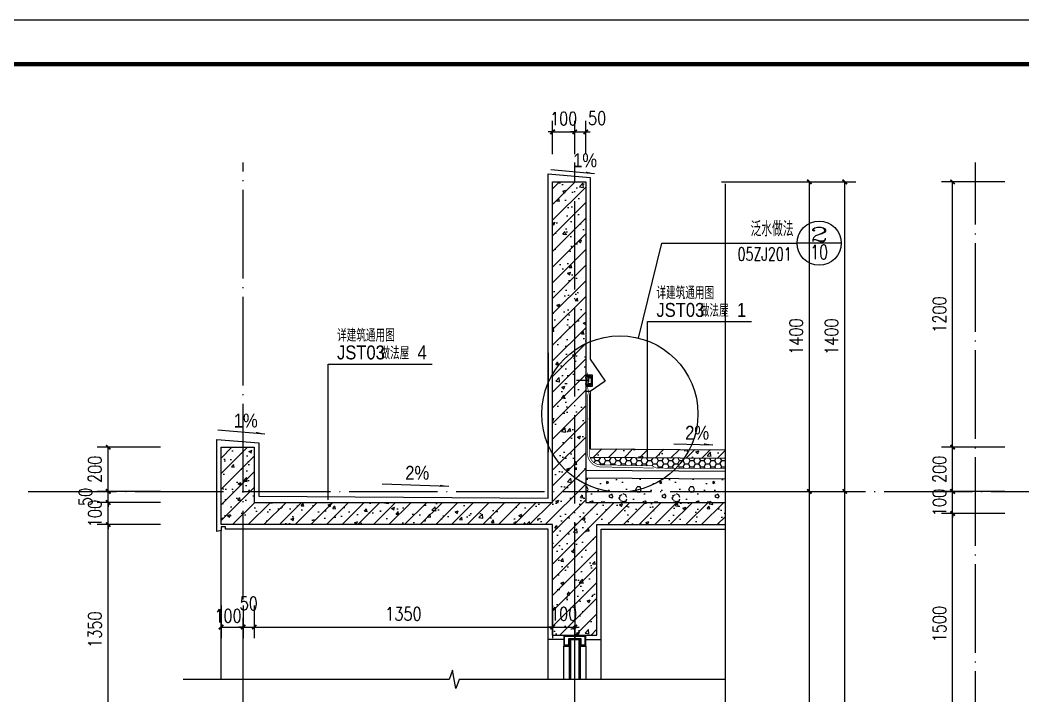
# Model space of a CAD drawing. Extents: x 718358 to 1668613, y -348838 to -159582.
# Drawn here: x 860143 to 864680, y -340015 to -336958 of the extents above; entities that cross this region are included whole.
import ezdxf
from ezdxf.enums import TextEntityAlignment as Align

# ---------------------------------------------------------------- set-up
doc = ezdxf.new("R2010")
doc.units = 0
doc.header["$LTSCALE"] = 1000
doc.linetypes.add('DASH', pattern=[0.35, 0.25, -0.1])
doc.linetypes.add('DOTE', pattern=[2.42, 2, -0.2, 0.02, -0.2])
for name, color, linetype in [('建-可见线', 7, 'Continuous'), ('建-图例填充', 251, 'Continuous'), ('建-图框', 4, 'Continuous'), ('建-墙体', 2, 'Continuous'), ('建-尺寸', 73, 'Continuous'), ('建-引出', 3, 'Continuous'), ('建-符号', 3, 'Continuous'), ('建-索引', 3, 'Continuous'), ('建-轮廓线', 7, 'Continuous'), ('建-轴网', 14, 'DOTE'), ('建-门窗剖', 4, 'Continuous'), ('建-阳台', 5, 'Continuous')]:
    doc.layers.add(name, color=color, linetype=linetype)
doc.styles.add('_TCH_DIM', font='gt单线西文.shx', dxfattribs={"width": 0.8, "bigfont": 'gt单线中文.shx'})
doc.styles.add('_TCH_LABEL', font='COMPLEX', dxfattribs={"bigfont": 'GBCBIG'})
doc.styles.add('DIM_FONT', font='SIMPLEX.shx', dxfattribs={"width": 0.8, "bigfont": 'GBCBIG.shx'})
doc.dimstyles.new('DIMN20', dxfattribs={"dimscale": 0.2, "dimtxt": 300, "dimasz": 100, "dimexe": 250, "dimexo": 300, "dimgap": 150, "dimtad": 1, "dimdec": 0, "dimzin": 0, "dimdsep": 46, "dimtxsty": 'DIM_FONT', "dimblk": 'ARCHTICK', "dimcen": 0.09, "dimdle": 1, "dimclrt": 7, "dimazin": 2, "dimtfac": 1, "dimtdec": 0, "dimtix": 1, "dimtmove": 2, "dimatfit": 3, "dimldrblk": 'ARCHTICK', "dimfxl": 1, "dimtolj": 1, "dimtzin": 0, "dimarcsym": 0})

# ---------------------------------------------------------------- blocks, each defined once
blk = doc.blocks.new('d')
at = {"layer": '建-可见线', "color": 1, "ltscale": 0.0001}
for p in [(463200.5, 75059.6), (463200.5, 75056)]:
    blk.add_line(p, (463148.4, 75057.8), dxfattribs=at)
at = {"layer": '建-可见线', "color": 1}
for points in [[(463190.1, 75036.7), (463190.1, 75031.7), (463220, 75031.7), (463220, 75081.7), (463190.1, 75081.7), (463190.1, 75076.7), (463215, 75076.7), (463215, 75036.7)], [(463200.5, 75063.8), (463202.3, 75063.8), (463202.3, 75051.7), (463200.5, 75051.7)]]:
    blk.add_lwpolyline(points, close=True, dxfattribs=at)
blk.add_lwpolyline([(463198.7, 75049.7, 0.414214), (463203.7, 75044.7), (463212.2, 75044.7), (463212.2, 75039.7), (463190.5, 75039.7), (463190.5, 75044.7), (463190.7, 75044.7, 0.414214), (463193.7, 75047.7), (463193.7, 75065.4, 0.414214), (463190.7, 75068.4), (463190.5, 75068.4), (463190.5, 75073.4), (463212.2, 75073.4), (463212.2, 75068.4), (463203.7, 75068.4, 0.414214), (463198.7, 75063.4)], format="xyb", close=True, dxfattribs=at)
blk = doc.blocks.new('_ArchTick')
at = {"color": 0, "linetype": 'ByBlock', "const_width": 0.4}
blk.add_lwpolyline([(-0.5, -0.5), (0.5, 0.5)], dxfattribs=at)
blk = doc.blocks.new('*D1853')
at = {"layer": 'Defpoints', "color": 0, "transparency": 16777216}
for p in [(863257.1, -339089.6), (863713.8, -339089.6), (863257.1, -341389.6)]:
    blk.add_point(p, dxfattribs=at)
at = {"layer": '建-尺寸', "color": 0, "lineweight": -2, "transparency": 16777216}
for p, q in [((863317.1, -339089.6), (863763.8, -339089.6)), ((863713.8, -341389.8), (863713.8, -339089.4)), ((863317.1, -341389.6), (863763.8, -341389.6))]:
    blk.add_line(p, q, dxfattribs=at)
at = {"layer": '建-尺寸', "color": 0, "lineweight": -2, "transparency": 16777216, "xscale": 20, "yscale": 20, "zscale": 20}
for p, rotation in [((863713.8, -339089.6), 90), ((863713.8, -341389.6), 270)]:
    blk.add_blockref('_ArchTick', p, dxfattribs=dict(at, rotation=rotation))
at = {"layer": '建-尺寸', "color": 7, "transparency": 16777216, "insert": (863653.8, -340239.6), "char_height": 60, "attachment_point": 5, "rotation": 90, "style": 'DIM_FONT'}
blk.add_mtext('\\A1;2800', dxfattribs=at)
blk = doc.blocks.new('*D1854')
at = {"layer": 'Defpoints', "color": 0, "transparency": 16777216}
for p in [(863257.1, -337689.6), (863713.8, -337689.6), (863257.1, -339089.6)]:
    blk.add_point(p, dxfattribs=at)
at = {"layer": '建-尺寸', "color": 0, "lineweight": -2, "transparency": 16777216}
for p, q in [((863317.1, -337689.6), (863763.8, -337689.6)), ((863713.8, -339089.8), (863713.8, -337689.4)), ((863317.1, -339089.6), (863763.8, -339089.6))]:
    blk.add_line(p, q, dxfattribs=at)
at = {"layer": '建-尺寸', "color": 0, "lineweight": -2, "transparency": 16777216, "xscale": 20, "yscale": 20, "zscale": 20}
for p, rotation in [((863713.8, -337689.6), 90), ((863713.8, -339089.6), 270)]:
    blk.add_blockref('_ArchTick', p, dxfattribs=dict(at, rotation=rotation))
at = {"layer": '建-尺寸', "color": 7, "transparency": 16777216, "insert": (863653.8, -338389.6), "char_height": 60, "attachment_point": 5, "rotation": 90, "style": 'DIM_FONT'}
blk.add_mtext('\\A1;1400', dxfattribs=at)
blk = doc.blocks.new('*D1855')
at = {"layer": 'Defpoints', "color": 0, "transparency": 16777216}
for p in [(863257.1, -339089.6), (863873.8, -339089.6), (863257.1, -346189.6)]:
    blk.add_point(p, dxfattribs=at)
at = {"layer": '建-尺寸', "color": 0, "lineweight": -2, "transparency": 16777216}
for p, q in [((863317.1, -339089.6), (863923.8, -339089.6)), ((863873.8, -346189.8), (863873.8, -339089.4)), ((863317.1, -346189.6), (863923.8, -346189.6))]:
    blk.add_line(p, q, dxfattribs=at)
at = {"layer": '建-尺寸', "color": 0, "lineweight": -2, "transparency": 16777216, "xscale": 20, "yscale": 20, "zscale": 20}
for p, rotation in [((863873.8, -339089.6), 90), ((863873.8, -346189.6), 270)]:
    blk.add_blockref('_ArchTick', p, dxfattribs=dict(at, rotation=rotation))
at = {"layer": '建-尺寸', "color": 7, "transparency": 16777216, "insert": (863811.8, -342639.6), "char_height": 60, "attachment_point": 5, "rotation": 90, "style": 'DIM_FONT'}
blk.add_mtext('\\A1;祥各栋立面图', dxfattribs=at)
blk = doc.blocks.new('*D1856')
at = {"layer": 'Defpoints', "color": 0, "transparency": 16777216}
for p in [(863257.1, -337689.6), (863873.8, -337689.6), (863257.1, -339089.6)]:
    blk.add_point(p, dxfattribs=at)
at = {"layer": '建-尺寸', "color": 0, "lineweight": -2, "transparency": 16777216}
for p, q in [((863317.1, -337689.6), (863923.8, -337689.6)), ((863873.8, -339089.8), (863873.8, -337689.4)), ((863317.1, -339089.6), (863923.8, -339089.6))]:
    blk.add_line(p, q, dxfattribs=at)
at = {"layer": '建-尺寸', "color": 0, "lineweight": -2, "transparency": 16777216, "xscale": 20, "yscale": 20, "zscale": 20}
for p, rotation in [((863873.8, -337689.6), 90), ((863873.8, -339089.6), 270)]:
    blk.add_blockref('_ArchTick', p, dxfattribs=dict(at, rotation=rotation))
at = {"layer": '建-尺寸', "color": 7, "transparency": 16777216, "insert": (863813.8, -338389.6), "char_height": 60, "attachment_point": 5, "rotation": 90, "style": 'DIM_FONT'}
blk.add_mtext('\\A1;1400', dxfattribs=at)
blk = doc.blocks.new('*D1876')
at = {"layer": 'Defpoints', "color": 0, "transparency": 16777216}
for p in [(860542, -339239.6), (860838.6, -339239.6), (860838.6, -340189.6)]:
    blk.add_point(p, dxfattribs=at)
at = {"layer": '建-尺寸', "color": 0, "lineweight": -2, "transparency": 16777216}
for p, q in [((860778.6, -339239.6), (860492, -339239.6)), ((860542, -340189.8), (860542, -339239.4)), ((860778.6, -340189.6), (860492, -340189.6))]:
    blk.add_line(p, q, dxfattribs=at)
at = {"layer": '建-尺寸', "color": 0, "lineweight": -2, "transparency": 16777216, "xscale": 20, "yscale": 20, "zscale": 20}
for p, rotation in [((860542, -339239.6), 90), ((860542, -340189.6), 270)]:
    blk.add_blockref('_ArchTick', p, dxfattribs=dict(at, rotation=rotation))
at = {"layer": '建-尺寸', "color": 7, "transparency": 16777216, "insert": (860482, -339714.6), "char_height": 60, "attachment_point": 5, "rotation": 90, "style": 'DIM_FONT'}
blk.add_mtext('\\A1;1350', dxfattribs=at)
blk = doc.blocks.new('*D1877')
at = {"layer": 'Defpoints', "color": 0, "transparency": 16777216}
for p in [(860542, -339139.6), (860838.6, -339139.6), (860838.6, -339239.6)]:
    blk.add_point(p, dxfattribs=at)
at = {"layer": '建-尺寸', "color": 0, "lineweight": -2, "transparency": 16777216}
for p, q in [((860778.6, -339139.6), (860492, -339139.6)), ((860542, -339139.6), (860542, -339119.6)), ((860542, -339239.6), (860542, -339139.6)), ((860778.6, -339239.6), (860492, -339239.6)), ((860542, -339239.6), (860542, -339259.6))]:
    blk.add_line(p, q, dxfattribs=at)
at = {"layer": '建-尺寸', "color": 0, "lineweight": -2, "transparency": 16777216, "xscale": 20, "yscale": 20, "zscale": 20}
for p, rotation in [((860542, -339139.6), 270), ((860542, -339239.6), 90)]:
    blk.add_blockref('_ArchTick', p, dxfattribs=dict(at, rotation=rotation))
at = {"layer": '建-尺寸', "color": 7, "transparency": 16777216, "insert": (860482, -339189.6), "char_height": 60, "attachment_point": 5, "rotation": 90, "style": 'DIM_FONT'}
blk.add_mtext('\\A1;100', dxfattribs=at)
blk = doc.blocks.new('*D1878')
at = {"layer": 'Defpoints', "color": 0, "transparency": 16777216}
for p in [(860542, -339089.6), (860838.6, -339089.6), (860838.6, -339139.6)]:
    blk.add_point(p, dxfattribs=at)
at = {"layer": '建-尺寸', "color": 0, "lineweight": -2, "transparency": 16777216}
for p, q in [((860778.6, -339089.6), (860492, -339089.6)), ((860542, -339089.6), (860542, -339069.6)), ((860542, -339139.6), (860542, -339089.6)), ((860778.6, -339139.6), (860492, -339139.6)), ((860542, -339139.6), (860542, -339159.6))]:
    blk.add_line(p, q, dxfattribs=at)
at = {"layer": '建-尺寸', "color": 0, "lineweight": -2, "transparency": 16777216, "xscale": 20, "yscale": 20, "zscale": 20}
for p, rotation in [((860542, -339089.6), 270), ((860542, -339139.6), 90)]:
    blk.add_blockref('_ArchTick', p, dxfattribs=dict(at, rotation=rotation))
at = {"layer": '建-尺寸', "color": 7, "transparency": 16777216, "insert": (860439, -339114.6), "char_height": 60, "attachment_point": 5, "rotation": 90, "style": 'DIM_FONT'}
blk.add_mtext('\\A1;50', dxfattribs=at)
blk = doc.blocks.new('*D1879')
at = {"layer": 'Defpoints', "color": 0, "transparency": 16777216}
for p in [(860542, -338889.6), (860838.6, -338889.6), (860838.6, -339089.6)]:
    blk.add_point(p, dxfattribs=at)
at = {"layer": '建-尺寸', "color": 0, "lineweight": -2, "transparency": 16777216}
for p, q in [((860778.6, -338889.6), (860492, -338889.6)), ((860542, -339089.8), (860542, -338889.4)), ((860778.6, -339089.6), (860492, -339089.6))]:
    blk.add_line(p, q, dxfattribs=at)
at = {"layer": '建-尺寸', "color": 0, "lineweight": -2, "transparency": 16777216, "xscale": 20, "yscale": 20, "zscale": 20}
for p, rotation in [((860542, -338889.6), 90), ((860542, -339089.6), 270)]:
    blk.add_blockref('_ArchTick', p, dxfattribs=dict(at, rotation=rotation))
at = {"layer": '建-尺寸', "color": 7, "transparency": 16777216, "insert": (860482, -338989.6), "char_height": 60, "attachment_point": 5, "rotation": 90, "style": 'DIM_FONT'}
blk.add_mtext('\\A1;200', dxfattribs=at)
blk = doc.blocks.new('*D1921')
at = {"layer": 'Defpoints', "color": 0, "transparency": 16777216}
for p in [(864362.1, -339189.6), (864658.7, -339189.6), (864658.7, -340189.6)]:
    blk.add_point(p, dxfattribs=at)
at = {"layer": '建-尺寸', "color": 0, "lineweight": -2, "transparency": 16777216}
for p, q in [((864598.7, -339189.6), (864312.1, -339189.6)), ((864362.1, -340189.8), (864362.1, -339189.4)), ((864598.7, -340189.6), (864312.1, -340189.6))]:
    blk.add_line(p, q, dxfattribs=at)
at = {"layer": '建-尺寸', "color": 0, "lineweight": -2, "transparency": 16777216, "xscale": 20, "yscale": 20, "zscale": 20}
for p, rotation in [((864362.1, -339189.6), 90), ((864362.1, -340189.6), 270)]:
    blk.add_blockref('_ArchTick', p, dxfattribs=dict(at, rotation=rotation))
at = {"layer": '建-尺寸', "color": 7, "transparency": 16777216, "insert": (864302.1, -339689.6), "char_height": 60, "attachment_point": 5, "rotation": 90, "style": 'DIM_FONT'}
blk.add_mtext('\\A1;1500', dxfattribs=at)
blk = doc.blocks.new('*D1922')
at = {"layer": 'Defpoints', "color": 0, "transparency": 16777216}
for p in [(864362.1, -339089.6), (864658.7, -339089.6), (864658.7, -339189.6)]:
    blk.add_point(p, dxfattribs=at)
at = {"layer": '建-尺寸', "color": 0, "lineweight": -2, "transparency": 16777216}
for p, q in [((864598.7, -339089.6), (864312.1, -339089.6)), ((864362.1, -339089.6), (864362.1, -339069.6)), ((864362.1, -339189.6), (864362.1, -339089.6)), ((864598.7, -339189.6), (864312.1, -339189.6)), ((864362.1, -339189.6), (864362.1, -339209.6))]:
    blk.add_line(p, q, dxfattribs=at)
at = {"layer": '建-尺寸', "color": 0, "lineweight": -2, "transparency": 16777216, "xscale": 20, "yscale": 20, "zscale": 20}
for p, rotation in [((864362.1, -339089.6), 270), ((864362.1, -339189.6), 90)]:
    blk.add_blockref('_ArchTick', p, dxfattribs=dict(at, rotation=rotation))
at = {"layer": '建-尺寸', "color": 7, "transparency": 16777216, "insert": (864302.1, -339139.6), "char_height": 60, "attachment_point": 5, "rotation": 90, "style": 'DIM_FONT'}
blk.add_mtext('\\A1;100', dxfattribs=at)
blk = doc.blocks.new('*D1923')
at = {"layer": 'Defpoints', "color": 0, "transparency": 16777216}
for p in [(864362.1, -338889.6), (864658.7, -338889.6), (864658.7, -339089.6)]:
    blk.add_point(p, dxfattribs=at)
at = {"layer": '建-尺寸', "color": 0, "lineweight": -2, "transparency": 16777216}
for p, q in [((864598.7, -338889.6), (864312.1, -338889.6)), ((864362.1, -339089.8), (864362.1, -338889.4)), ((864598.7, -339089.6), (864312.1, -339089.6))]:
    blk.add_line(p, q, dxfattribs=at)
at = {"layer": '建-尺寸', "color": 0, "lineweight": -2, "transparency": 16777216, "xscale": 20, "yscale": 20, "zscale": 20}
for p, rotation in [((864362.1, -338889.6), 90), ((864362.1, -339089.6), 270)]:
    blk.add_blockref('_ArchTick', p, dxfattribs=dict(at, rotation=rotation))
at = {"layer": '建-尺寸', "color": 7, "transparency": 16777216, "insert": (864302.1, -338989.6), "char_height": 60, "attachment_point": 5, "rotation": 90, "style": 'DIM_FONT'}
blk.add_mtext('\\A1;200', dxfattribs=at)
blk = doc.blocks.new('*D1924')
at = {"layer": 'Defpoints', "color": 0, "transparency": 16777216}
for p in [(864362.1, -337689.6), (864658.7, -337689.6), (864658.7, -338889.6)]:
    blk.add_point(p, dxfattribs=at)
at = {"layer": '建-尺寸', "color": 0, "lineweight": -2, "transparency": 16777216}
for p, q in [((864598.7, -337689.6), (864312.1, -337689.6)), ((864362.1, -338889.8), (864362.1, -337689.4)), ((864598.7, -338889.6), (864312.1, -338889.6))]:
    blk.add_line(p, q, dxfattribs=at)
at = {"layer": '建-尺寸', "color": 0, "lineweight": -2, "transparency": 16777216, "xscale": 20, "yscale": 20, "zscale": 20}
for p, rotation in [((864362.1, -337689.6), 90), ((864362.1, -338889.6), 270)]:
    blk.add_blockref('_ArchTick', p, dxfattribs=dict(at, rotation=rotation))
at = {"layer": '建-尺寸', "color": 7, "transparency": 16777216, "insert": (864302.1, -338289.6), "char_height": 60, "attachment_point": 5, "rotation": 90, "style": 'DIM_FONT'}
blk.add_mtext('\\A1;1200', dxfattribs=at)
blk = doc.blocks.new('*D1939')
at = {"layer": 'Defpoints', "color": 0, "transparency": 16777216}
for p in [(861052.6, -339545.7), (861152.6, -339545.7), (861152.6, -339702.8)]:
    blk.add_point(p, dxfattribs=at)
at = {"layer": '建-尺寸', "color": 0, "lineweight": -2, "transparency": 16777216}
for p, q in [((861052.6, -339605.7), (861052.6, -339752.8)), ((861152.6, -339605.7), (861152.6, -339752.8)), ((861052.4, -339702.8), (861152.8, -339702.8))]:
    blk.add_line(p, q, dxfattribs=at)
at = {"layer": '建-尺寸', "color": 0, "lineweight": -2, "transparency": 16777216, "xscale": 20, "yscale": 20, "zscale": 20, "rotation": 180}
blk.add_blockref('_ArchTick', (861052.6, -339702.8), dxfattribs=at)
at = {"layer": '建-尺寸', "color": 0, "lineweight": -2, "transparency": 16777216, "xscale": 20, "yscale": 20, "zscale": 20}
blk.add_blockref('_ArchTick', (861152.6, -339702.8), dxfattribs=at)
at = {"layer": '建-尺寸', "color": 7, "transparency": 16777216, "insert": (861084, -339652.8), "char_height": 60, "attachment_point": 5, "style": 'DIM_FONT'}
blk.add_mtext('\\A1;100', dxfattribs=at)
blk = doc.blocks.new('*D1940')
at = {"layer": 'Defpoints', "color": 0, "transparency": 16777216}
for p in [(861152.6, -339545.7), (861202.6, -339545.7), (861202.6, -339702.8)]:
    blk.add_point(p, dxfattribs=at)
at = {"layer": '建-尺寸', "color": 0, "lineweight": -2, "transparency": 16777216}
for p, q in [((861152.6, -339605.7), (861152.6, -339752.8)), ((861202.6, -339605.7), (861202.6, -339752.8)), ((861152.6, -339702.8), (861132.6, -339702.8)), ((861152.6, -339702.8), (861202.6, -339702.8)), ((861202.6, -339702.8), (861222.6, -339702.8))]:
    blk.add_line(p, q, dxfattribs=at)
at = {"layer": '建-尺寸', "color": 0, "lineweight": -2, "transparency": 16777216, "xscale": 20, "yscale": 20, "zscale": 20}
blk.add_blockref('_ArchTick', (861152.6, -339702.8), dxfattribs=at)
at = {"layer": '建-尺寸', "color": 0, "lineweight": -2, "transparency": 16777216, "xscale": 20, "yscale": 20, "zscale": 20, "rotation": 180}
blk.add_blockref('_ArchTick', (861202.6, -339702.8), dxfattribs=at)
at = {"layer": '建-尺寸', "color": 7, "transparency": 16777216, "insert": (861177.6, -339595.9), "char_height": 60, "attachment_point": 5, "style": 'DIM_FONT'}
blk.add_mtext('\\A1;50', dxfattribs=at)
blk = doc.blocks.new('*D1941')
at = {"layer": 'Defpoints', "color": 0, "transparency": 16777216}
for p in [(861202.6, -339545.7), (862552.6, -339545.7), (862552.6, -339702.8)]:
    blk.add_point(p, dxfattribs=at)
at = {"layer": '建-尺寸', "color": 0, "lineweight": -2, "transparency": 16777216}
for p, q in [((861202.6, -339605.7), (861202.6, -339752.8)), ((862552.6, -339605.7), (862552.6, -339752.8)), ((861202.4, -339702.8), (862552.8, -339702.8))]:
    blk.add_line(p, q, dxfattribs=at)
at = {"layer": '建-尺寸', "color": 0, "lineweight": -2, "transparency": 16777216, "xscale": 20, "yscale": 20, "zscale": 20, "rotation": 180}
blk.add_blockref('_ArchTick', (861202.6, -339702.8), dxfattribs=at)
at = {"layer": '建-尺寸', "color": 0, "lineweight": -2, "transparency": 16777216, "xscale": 20, "yscale": 20, "zscale": 20}
blk.add_blockref('_ArchTick', (862552.6, -339702.8), dxfattribs=at)
at = {"layer": '建-尺寸', "color": 7, "transparency": 16777216, "insert": (861877.6, -339642.8), "char_height": 60, "attachment_point": 5, "style": 'DIM_FONT'}
blk.add_mtext('\\A1;1350', dxfattribs=at)
blk = doc.blocks.new('*D1942')
at = {"layer": 'Defpoints', "color": 0, "transparency": 16777216}
for p in [(862552.6, -339545.7), (862652.6, -339545.7), (862652.6, -339702.8)]:
    blk.add_point(p, dxfattribs=at)
at = {"layer": '建-尺寸', "color": 0, "lineweight": -2, "transparency": 16777216}
for p, q in [((862552.6, -339605.7), (862552.6, -339752.8)), ((862652.6, -339605.7), (862652.6, -339752.8)), ((862552.6, -339702.8), (862532.6, -339702.8)), ((862552.6, -339702.8), (862652.6, -339702.8)), ((862652.6, -339702.8), (862672.6, -339702.8))]:
    blk.add_line(p, q, dxfattribs=at)
at = {"layer": '建-尺寸', "color": 0, "lineweight": -2, "transparency": 16777216, "xscale": 20, "yscale": 20, "zscale": 20}
blk.add_blockref('_ArchTick', (862552.6, -339702.8), dxfattribs=at)
at = {"layer": '建-尺寸', "color": 0, "lineweight": -2, "transparency": 16777216, "xscale": 20, "yscale": 20, "zscale": 20, "rotation": 180}
blk.add_blockref('_ArchTick', (862652.6, -339702.8), dxfattribs=at)
at = {"layer": '建-尺寸', "color": 7, "transparency": 16777216, "insert": (862602.6, -339642.8), "char_height": 60, "attachment_point": 5, "style": 'DIM_FONT'}
blk.add_mtext('\\A1;100', dxfattribs=at)
blk = doc.blocks.new('*D2933')
at = {"layer": 'Defpoints', "color": 0, "transparency": 16777216}
for p in [(862652.6, -337463.5), (862552.6, -337623.5), (862652.6, -337623.5)]:
    blk.add_point(p, dxfattribs=at)
at = {"layer": '建-尺寸', "color": 0, "lineweight": -2, "transparency": 16777216}
for p, q in [((862552.6, -337563.5), (862552.6, -337413.5)), ((862652.6, -337563.5), (862652.6, -337413.5)), ((862552.6, -337463.5), (862532.6, -337463.5)), ((862552.6, -337463.5), (862652.6, -337463.5)), ((862652.6, -337463.5), (862672.6, -337463.5))]:
    blk.add_line(p, q, dxfattribs=at)
at = {"layer": '建-尺寸', "color": 0, "lineweight": -2, "transparency": 16777216, "xscale": 20, "yscale": 20, "zscale": 20}
blk.add_blockref('_ArchTick', (862552.6, -337463.5), dxfattribs=at)
at = {"layer": '建-尺寸', "color": 0, "lineweight": -2, "transparency": 16777216, "xscale": 20, "yscale": 20, "zscale": 20, "rotation": 180}
blk.add_blockref('_ArchTick', (862652.6, -337463.5), dxfattribs=at)
at = {"layer": '建-尺寸', "color": 7, "transparency": 16777216, "insert": (862602.6, -337403.5), "char_height": 60, "attachment_point": 5, "style": 'DIM_FONT'}
blk.add_mtext('\\A1;100', dxfattribs=at)
blk = doc.blocks.new('*D2934')
at = {"layer": 'Defpoints', "color": 0, "transparency": 16777216}
for p in [(862702.6, -337463.5), (862652.6, -337623.5), (862702.6, -337623.5)]:
    blk.add_point(p, dxfattribs=at)
at = {"layer": '建-尺寸', "color": 0, "lineweight": -2, "transparency": 16777216}
for p, q in [((862652.6, -337563.5), (862652.6, -337413.5)), ((862702.6, -337563.5), (862702.6, -337413.5)), ((862652.6, -337463.5), (862632.6, -337463.5)), ((862652.6, -337463.5), (862702.6, -337463.5)), ((862702.6, -337463.5), (862722.6, -337463.5))]:
    blk.add_line(p, q, dxfattribs=at)
at = {"layer": '建-尺寸', "color": 0, "lineweight": -2, "transparency": 16777216, "xscale": 20, "yscale": 20, "zscale": 20}
blk.add_blockref('_ArchTick', (862652.6, -337463.5), dxfattribs=at)
at = {"layer": '建-尺寸', "color": 0, "lineweight": -2, "transparency": 16777216, "xscale": 20, "yscale": 20, "zscale": 20, "rotation": 180}
blk.add_blockref('_ArchTick', (862702.6, -337463.5), dxfattribs=at)
at = {"layer": '建-尺寸', "color": 7, "transparency": 16777216, "insert": (862753.7, -337401.5), "char_height": 60, "attachment_point": 5, "style": 'DIM_FONT'}
blk.add_mtext('\\A1;50', dxfattribs=at)

msp = doc.modelspace()

# ---------------------------------------------------------------- hatches: boundary and pattern name
at = {"layer": '建-图例填充'}
h = msp.add_hatch(dxfattribs=at)
h.set_pattern_fill('钢筋混凝土', color=256, scale=20, style=0)
h.set_pattern_definition([(45, (9673.443, 450.25), (-35.355339, 35.355339), []), (50, (9673.44, 450.25), (143.452037, -12.550427), [15, -165]), (355, (9673.44, 450.25), (-27.750267, 150.438427), [12, -132]), (100.4514, (9685.4, 449.2), (115.701876, 137.887908), [12.748038, -140.228422]), (46.1842, (9673.44, 490.25), (213.44821, -33.103803), [22.5, -247.5]), (96.6356, (9691.23, 487.5), (186.93254, 194.823574), [19.12206, -210.3426]), (351.1842, (9673.44, 490.25), (186.93239, 194.82372), [18, -198]), (21, (9693.44, 480.25), (119.38141, -80.523778), [15, -165]), (326, (9693.44, 480.25), (48.663066, 145.03001), [12, -132]), (71.4514, (9703.39, 473.54), (168.044526, 64.5061), [12.748038, -140.228422]), (37.5, (9673.443, 450.25), (2.431971, 66.5787708), [0, -130.4, 0, -134, 0, -132.5]), (7.5, (9673.44, 450.25), (52.6139075, 78.8823424), [0, -76.4, 0, -127.4, 0, -50.5]), (327.5, (9628.843, 450.25), (106.7644872, -4.5109743), [0, -50, 0, -156, 0, -207]), (317.5, (9608.84, 450.25), (116.637234, 20.020996), [0, -65, 0, -103.6, 0, -147])])
h.paths.add_polyline_path([(861202.6, -339139.6), (861202.6, -338889.6), (861052.6, -338889.6), (861052.6, -339089.6), (861052.6, -339239.6), (861202.6, -339239.6), (862552.6, -339239.6), (862552.6, -339739.6), (862752.6, -339739.6), (862752.6, -339239.6), (863332.7, -339239.6), (863332.7, -339139.6), (862702.6, -339139.6), (862702.6, -337689.6), (862552.6, -337689.6), (862552.6, -339139.6)])
h = msp.add_hatch(dxfattribs=at)
h.set_pattern_fill('钢筋混凝土', color=256, scale=20, style=0)
h.set_pattern_definition([(45, (18283.49, 450.25), (-35.355339, 35.355339), []), (50, (18283.49, 450.25), (143.452037, -12.550427), [15, -165]), (355, (18283.49, 450.25), (-27.750267, 150.438427), [12, -132]), (100.4514, (18295.45, 449.2), (115.701876, 137.887908), [12.748038, -140.228422]), (46.1842, (18283.5, 490.25), (213.44821, -33.103803), [22.5, -247.5]), (96.6356, (18301.28, 487.5), (186.93254, 194.823574), [19.12206, -210.3426]), (351.1842, (18283.5, 490.25), (186.93239, 194.82372), [18, -198]), (21, (18303.49, 480.25), (119.38141, -80.523778), [15, -165]), (326, (18303.49, 480.25), (48.663066, 145.03001), [12, -132]), (71.4514, (18313.44, 473.54), (168.044526, 64.5061), [12.748038, -140.228422]), (37.5, (18283.49, 450.25), (2.431971, 66.5787708), [0, -130.4, 0, -134, 0, -132.5]), (7.5, (18283.49, 450.25), (52.6139075, 78.8823424), [0, -76.4, 0, -127.4, 0, -50.5]), (327.5, (18238.89, 450.25), (106.7644872, -4.5109743), [0, -50, 0, -156, 0, -207]), (317.5, (18218.89, 450.25), (116.637234, 20.020996), [0, -65, 0, -103.6, 0, -147])])
edge = h.paths.add_edge_path()
edge.add_line((863332.7, -338940.8), (863332.7, -338900.8))
edge.add_line((863332.7, -338900.8), (862722.6, -338896.2))
edge.add_line((862722.6, -338896.2), (862722.6, -338627.8))
edge.add_line((862722.6, -338627.8), (862714.7, -338627.8))
edge.add_line((862714.7, -338627.8), (862718.6, -338645.7))
edge.add_line((862718.6, -338645.7), (862718.6, -338910.7))
edge.add_arc((862771.7, -338916.2), 53.3, 174.0788, 202.0274)
edge.add_line((862722.2, -338936.2), (863332.7, -338940.8))
h = msp.add_hatch(dxfattribs=at)
h.set_pattern_fill('HONEY', color=256, scale=10, style=0)
h.set_pattern_definition([(0, (18283.492, 450.25), (23.8125, 13.74815), [15.875, -31.75]), (120, (18283.492, 450.25), (-23.81249716, 13.74815493), [15.875, -31.75]), (60, (18283.492, 450.25), (2.84e-06, 27.49630493), [-31.75, 15.875])])
edge = h.paths.add_edge_path()
edge.add_line((863332.7, -338985.7), (863332.7, -338940.8))
edge.add_line((863332.7, -338940.8), (862722.2, -338936.2))
edge.add_arc((862771.7, -338916.2), 53.3, 202.0274, 265.4088)
edge.add_line((862767.4, -338969.4), (863002.6, -338973.7))
edge.add_line((863002.6, -338973.7), (863022.4, -338984.2))
edge.add_line((863022.4, -338984.2), (863332.7, -338985.7))
h = msp.add_hatch(dxfattribs=at)
h.set_pattern_fill('加气混凝土', color=256, scale=20, style=0)
h.set_pattern_definition([(0, (18354.3, 377.05), (120, 240), [0, -240]), (0, (18213.9, 344.65), (120, 240), [0, -240]), (0, (18291.9, 342.25), (120, 240), [0, -240]), (0, (18377.1, 413.05), (120, 240), [0, -240]), (0, (18277.5, 330.25), (120, 240), [0, -240]), (0, (18401.1, 564.25), (120, 240), [0, -240]), (0, (18327.9, 545.05), (120, 240), [0, -240]), (0, (18366.3, 515.05), (120, 240), [0, -240]), (0, (18170.7, 510.25), (120, 240), [0, -240]), (0, (18288.3, 499.45), (120, 240), [0, -240]), (0, (18242.7, 438.25), (120, 240), [0, -240]), (0, (18245.1, 348.25), (120, 240), [0, -240]), (0, (18335.1, 338.65), (120, 240), [0, -240]), (0, (18401.1, 444.25), (120, 240), [0, -240]), (0, (18176.7, 407.05), (120, 240), [0, -240]), (0, (18197.1, 447.85), (120, 240), [0, -240]), (0, (18290.7, 431.05), (120, 240), [0, -240]), (0, (18257.1, 396.25), (120, 240), [0, -240]), (0, (18237.9, 475.45), (120, 240), [0, -240]), (0, (18267.9, 565.45), (120, 240), [0, -240]), (0, (18186.3, 356.65), (120, 240), [0, -240]), (0, (18318.3, 516.25), (120, 240), [0, -240]), (0, (18206.7, 519.85), (120, 240), [0, -240]), (0, (18187.5, 551.05), (120, 240), [0, -240]), (130.601294, (18386.349, 489.107), (-599.99999337, 720.00000315), [10.53662, -4414.8444]), (18.434949, (18369.206, 493.678), (599.9999978, 239.9999982), [10.842096, -1507.05116]), (90, (18369.2, 483.39), (120, 240), [10.285714, -469.71426]), (161.565051, (18379.49, 479.964), (-600.000003, 239.9999821), [10.842096, -1507.05116]), (53.130102, (18379.49, 479.964), (120.0000002, 240), [11.42857, -1188.5714]), (135, (18388.635, 357.68), (-120.0000145, 239.999984), [9.697464, -669.12504]), (45, (18374.92, 357.68), (119.999999, 239.999999), [9.697464, -669.12504]), (135, (18381.78, 350.82), (-120.0000145, 239.999984), [9.697464, -669.12504]), (45, (18381.78, 350.82), (119.999999, 239.999999), [9.697464, -669.12504]), (116.56505, (18273.2, 518.82), (-2e-05, 479.999987), [12.77753, -255.5506]), (180, (18267.5, 530.25), (-120, 240), [13.714286, -226.2857]), (63.43495, (18248.06, 518.82), (1e-06, 480), [12.77753, -255.5506]), (116.56505, (18253.78, 507.4), (-2e-05, 479.999987), [12.77753, -255.5506]), (0, (18253.78, 507.4), (120, 240), [13.714286, -226.2857]), (63.43495, (18267.5, 507.4), (1e-06, 480), [12.77753, -255.5506]), (107.102728, (18363.492, 437.678), (-359.99998624, 1200.00000194), [15.54454, -6513.161]), (143.972626, (18358.92, 452.535), (-2279.9999711, 1679.9999981), [15.54454, -3248.808]), (180, (18346.35, 461.68), (-120, 240), [14.85714, -225.14284]), (36.0273733, (18318.92, 452.535), (2279.99998315, 1679.9999819), [15.54454, -3248.808]), (71.565051, (18314.35, 438.82), (360.0000018, 1199.999998), [14.456126, -1503.43712]), (107.102728, (18318.92, 423.964), (-359.99998624, 1200.00000194), [15.54454, -6513.161]), (143.972626, (18331.492, 414.82), (-2279.9999711, 1679.9999981), [15.54454, -3248.808]), (0, (18331.5, 414.82), (120, 240), [14.85714, -225.14284]), (36.0273733, (18346.349, 414.82), (2279.99998315, 1679.9999819), [15.54454, -3248.808]), (71.565051, (18358.92, 423.964), (360.0000018, 1199.999998), [14.456126, -1503.43712]), (150.255118, (18365.777, 549.678), (-360.0000009, 239.999997), [9.21401, -1925.72784]), (90, (18357.78, 545.11), (120, 240), [9.14286, -470.8571]), (29.7448813, (18357.777, 545.107), (360.0000002, 239.9999989), [9.21401, -1925.72784]), (116.56505, (18309.78, 379.4), (-2e-05, 479.999987), [12.77753, -255.5506]), (168.690067, (18304.063, 390.82), (-1080.0000008, 239.999994), [11.6549, -2435.8742]), (41.1859251, (18283.492, 385.107), (2999.99998182, 2639.99997692), [12.14874, -5090.3208]), (90, (18283.49, 373.68), (120, 240), [11.42857, -468.5714]), (138.814074, (18292.635, 365.678), (-2999.99994668, 2640.00001681), [12.14874, -5090.3208]), (16.6992442, (18292.635, 365.678), (3959.9999702, 1199.99998743), [11.93178, -4999.415]), (60.9453959, (18304.063, 369.107), (119.99999968, 239.99999788), [11.766434, -4930.1358]), (109.983106, (18209.206, 479.964), (-600.00000226, 1679.99999555), [13.3768, -5604.879]), (155.556045, (18204.635, 492.535), (-1560.00000595, 719.99998504), [13.809194, -5786.0526]), (24.4439547, (18179.492, 492.535), (1560.00000078, 719.99999654), [13.809194, -5786.0526]), (70.0168934, (18174.92, 479.964), (600.00000181, 1679.99999583), [13.3768, -5604.879]), (109.983106, (18179.492, 467.392), (-600.00000226, 1679.99999555), [13.3768, -5604.879]), (160.016893, (18192.063, 462.82), (-600.00000035, 239.99998907), [13.3768, -2795.751]), (19.9831065, (18192.063, 462.82), (599.9999967, 239.9999996), [13.3768, -2795.751]), (70.0168934, (18204.635, 467.392), (600.00000181, 1679.99999583), [13.3768, -5604.879]), (122.005383, (18298.35, 458.25), (-120.0000161, 239.99998775), [10.78169, -2253.3736]), (18.434949, (18282.35, 463.964), (599.9999978, 239.9999982), [10.842096, -1507.05116]), (90, (18282.35, 453.68), (120, 240), [10.285714, -469.71426]), (161.565051, (18292.635, 450.25), (-600.000003, 239.9999821), [10.842096, -1507.05116]), (54.4623222, (18292.635, 450.25), (839.99999878, 1199.9999982), [9.83123, -4119.2846]), (116.56505, (18228.63, 399.96), (-2e-05, 479.999987), [12.77753, -255.5506]), (180, (18222.92, 411.4), (-120, 240), [12.57143, -227.42856]), (59.0362434, (18203.492, 399.964), (120.0000004, 239.99999884), [13.32789, -2785.5288]), (120.963756, (18210.349, 388.535), (-120.0000164, 239.999989), [13.32789, -2785.5288]), (0, (18210.35, 388.54), (120, 240), [12.57143, -227.42856]), (63.43495, (18222.92, 388.54), (1e-06, 480), [12.77753, -255.5506])])
h.paths.add_polyline_path([(863332.7, -339139.6), (863332.7, -339034.1), (862702.6, -339029.4), (862702.6, -339139.6)])
at = {"layer": '建-符号'}
for points in [[(862742.5, -337652), (862702.7, -337648.3), (862703.2, -337643)], [(861250.6, -338829.2), (861210.8, -338825.7), (861211.3, -338820.4)], [(863277.3, -338878.4), (863237.3, -338877.4), (863237.4, -338872.1)], [(862083, -339066.4), (862043.1, -339064.9), (862043.3, -339059.5)]]:
    msp.add_hatch(color=256, dxfattribs=at).paths.add_polyline_path(points)

# ---------------------------------------------------------------- linework, layer by layer
at = {"layer": '建-可见线'}
for p, q in [((862532.6, -338462.2), (862532.6, -338912.2)), ((862722.6, -338637.8), (862702.6, -338637.8))]:
    msp.add_line(p, q, dxfattribs=at)
at = {"layer": '建-可见线', "color": 1}
for p, q in [((863332.7, -338940.8), (862722.2, -338936.2)), ((863332.7, -338999.3), (862702.6, -338994.5)), ((863332.7, -339034.1), (862702.6, -339029.4))]:
    msp.add_line(p, q, dxfattribs=at)
at = {"layer": '建-可见线'}
for points in [[(862602.6, -339759.6), (862532.6, -339759.6), (862532.6, -339259.6), (861222.6, -339259.6), (861222.6, -339259.6), (861072.6, -339259.6), (861072.6, -339249.6), (861052.6, -339249.6), (861052.6, -339266.1), (861032.6, -339271.2), (861032.6, -339139.6), (861032.6, -338855.4), (861222.6, -338869.6), (861222.6, -339110.3), (862532.6, -339119.4), (862532.6, -337653.1), (862722.6, -337669.6), (862722.6, -338490.8), (862790.6, -338591.3), (862722.6, -338637.8)], [(862722.6, -338613.5), (862722.6, -338613.6)], [(862722.6, -338637.8), (862722.6, -338896.2), (863332.7, -338900.8)], [(862702.6, -339759.6), (862772.6, -339759.6), (862772.6, -339259.6), (863332.7, -339259.6)]]:
    msp.add_lwpolyline(points, dxfattribs=at)
at = {"layer": '建-可见线', "color": 1, "linetype": 'DASH', "ltscale": 0.1, "const_width": 3, "elevation": 0}
for points in [[(862710.6, -338553.1), (862710.6, -338619.2), (862718.6, -338655.7), (862718.6, -338910.7, 0.421029), (862767.4, -338969.4), (863002.6, -338973.7), (863022.4, -338984.2), (863332.7, -338985.7)], [(862710.6, -338651.1), (862710.6, -338910.7, 0.425737), (862767.4, -338978.7), (863010.6, -338983.9)]]:
    msp.add_lwpolyline(points, format="xyb", dxfattribs=at)
at = {"layer": '建-图框'}
msp.add_lwpolyline([(852047.9, -348837.6), (868867.9, -348837.6), (868867.9, -336957.6), (852047.9, -336957.6)], close=True, dxfattribs=at)
at = {"layer": '建-图框', "const_width": 20}
msp.add_lwpolyline([(852547.9, -348637.6), (868667.9, -348637.6), (868667.9, -337157.6), (852547.9, -337157.6)], close=True, dxfattribs=at)
at = {"layer": '建-墙体'}
for p, q in [((862552.6, -339139.6), (862552.6, -337689.6)), ((862552.6, -337689.6), (862702.6, -337689.6)), ((862702.6, -337689.6), (862702.6, -339139.6)), ((862702.6, -339139.6), (863332.7, -339139.6)), ((862702.6, -339139.6), (863332.7, -339139.6)), ((862752.6, -339239.6), (863332.7, -339239.6)), ((862752.6, -339739.6), (862752.6, -339239.6)), ((862552.6, -339739.6), (862752.6, -339739.6)), ((862552.6, -339739.6), (862752.6, -339739.6))]:
    msp.add_line(p, q, dxfattribs=at)
msp.add_lwpolyline([(862552.6, -339739.6), (862552.6, -339239.6), (861202.6, -339239.6), (861202.6, -339239.6), (861052.6, -339239.6), (861052.6, -339089.6), (861052.6, -338889.6), (861202.6, -338889.6), (861202.6, -339139.6), (862552.6, -339139.6)], dxfattribs=at)
at = {"layer": '建-引出'}
for p, q in [((862982, -338935.6), (862982, -338321.1)), ((862982, -338321.1), (863452.5, -338321.1)), ((861537, -339128), (861537, -338513.5)), ((861537, -338513.5), (862007.5, -338513.5))]:
    msp.add_line(p, q, dxfattribs=at)
at = {"layer": '建-符号'}
for points in [[(862543.6, -337633.5), (862742.5, -337652)], [(863332.7, -337697.7), (863332.7, -342227.7), (863374.7, -342243), (863290.7, -342257.8), (863332.7, -342272.7), (863332.7, -346802.8)], [(861038.6, -338810.6), (861250.6, -338829.2)], [(863101.1, -338873.9), (863277.3, -338878.4)], [(861782, -339055), (862083, -339066.4)], [(863332.7, -339939.6), (862129.5, -339939.6), (862114.3, -339981.6), (862099.5, -339897.6), (862084.5, -339939.6), (860881.4, -339939.6)]]:
    msp.add_lwpolyline(points, dxfattribs=at)
at = {"layer": '建-索引'}
for p, q in [((862940.8, -338396), (863046.1, -337966.8)), ((863046.1, -337966.8), (863658.2, -337966.8)), ((863858.2, -337966.8), (863658.2, -337966.8))]:
    msp.add_line(p, q, dxfattribs=at)
for centre, radius in [((863758.2, -337966.8), 100), ((862856.6, -338739.2), 353.3)]:
    msp.add_circle(centre, radius, dxfattribs=at)
at = {"layer": '建-轮廓线', "color": 253}
for p, q in [((861052.6, -339939.6), (861052.6, -339266.1)), ((862532.6, -339939.6), (862532.6, -339759.6)), ((862772.6, -339939.6), (862772.6, -339759.6))]:
    msp.add_line(p, q, dxfattribs=at)
at = {"layer": '建-轴网', "ltscale": 0.2}
for p, q in [((861152.6, -346838), (861152.6, -337601.7)), ((862652.6, -346888), (862652.6, -337601.7)), ((864465.4, -346595), (864465.4, -337601.7)), ((860179.7, -339089.6), (868488.2, -339089.6))]:
    msp.add_line(p, q, dxfattribs=at)
at = {"layer": '建-门窗剖'}
for p, q in [((862627.6, -339759.6), (862627.6, -339939.6)), ((862633.6, -339759.6), (862633.6, -339939.6)), ((862671.6, -339759.6), (862671.6, -339939.6)), ((862677.6, -339759.6), (862677.6, -339939.6)), ((862602.6, -339939.6), (862602.6, -339789.6)), ((862702.6, -339789.6), (862702.6, -339939.6))]:
    msp.add_line(p, q, dxfattribs=at)
msp.add_lwpolyline([(862602.6, -339739.6), (862602.6, -339789.6), (862607.6, -339789.6), (862607.6, -339789.6), (862627.6, -339789.6), (862627.6, -339759.6), (862677.6, -339759.6), (862677.6, -339789.6), (862697.6, -339789.6), (862697.6, -339789.6), (862702.6, -339789.6), (862702.6, -339739.6)], dxfattribs=at)
msp.add_lwpolyline([(862623.6, -339785.6), (862606.6, -339785.6), (862606.6, -339743.6), (862698.6, -339743.6), (862698.6, -339785.6), (862681.6, -339785.6), (862681.6, -339755.6), (862623.6, -339755.6)], close=True, dxfattribs=at)

# ---------------------------------------------------------------- block references
at = {"layer": '建-阳台'}
msp.add_blockref('d', (399512.5, -413645.4), dxfattribs=at)

# ---------------------------------------------------------------- texts
at = {"layer": '建-引出', "style": '_TCH_DIM'}
for s, height, width, p in [('详建筑通用图', 57.32, 0.8, (863022, -338220.1)), ('JST03', 63, 0.888889, (863022, -338300.1)), ('做法屋', 57.32, 0.8, (863218.3, -338300.1)), ('1', 63, 0.888889, (863386.3, -338300.1)), ('详建筑通用图', 57.32, 0.8, (861577, -338412.5)), ('JST03', 63, 0.888889, (861577, -338492.5)), ('做法屋', 57.32, 0.8, (861773.3, -338492.5)), ('4', 63, 0.888889, (861941.3, -338492.5))]:
    msp.add_text(s, height=height, dxfattribs=dict(at, width=width)).set_placement(p)
at = {"layer": '建-符号', "style": '_TCH_DIM', "width": 0.888889}
for s, p in [('1%', (862645.2, -337623.5)), ('1%', (861110.1, -338800.6)), ('2%', (863152.2, -338855.7)), ('2%', (861886, -339036.8))]:
    msp.add_text(s, height=63, dxfattribs=at).set_placement(p)
at = {"layer": '建-索引', "style": '_TCH_LABEL'}
msp.add_text('泛水做法', height=67.52, dxfattribs=at).set_placement((863448, -337936.1))
for s, width, p, p2 in [('2', 1.875, (863717.9, -337958.8), (863798.4, -337958.8)), ('10', 0.905172, (863717.9, -338039.3), (863798.4, -338039.3))]:
    msp.add_text(s, height=64.4, dxfattribs=dict(at, width=width)).set_placement(p, p2, align=Align.FIT)
at = {"layer": '建-索引', "style": '_TCH_LABEL', "width": 0.705882}
msp.add_text('05ZJ201', height=59.5, dxfattribs=at).set_placement((863389.2, -338045.7))

# ---------------------------------------------------------------- dimensions: what is measured, and where the dimension line sits
at = {"layer": '建-尺寸'}
for p1, p2, distance, picture, middle in [((862552.6, -337623.5), (862652.6, -337623.5), 160, '*D2933', (862602.6, -337403.5)), ((863257.1, -339089.6), (863257.1, -337689.6), -456.7, '*D1854', (863653.8, -338389.6)), ((863257.1, -339089.6), (863257.1, -337689.6), -616.7, '*D1856', (863813.8, -338389.6)), ((864658.7, -338889.6), (864658.7, -337689.6), 296.7, '*D1924', (864302.1, -338289.6)), ((860838.6, -339089.6), (860838.6, -338889.6), 296.7, '*D1879', (860482, -338989.6)), ((864658.7, -339089.6), (864658.7, -338889.6), 296.7, '*D1923', (864302.1, -338989.6)), ((864658.7, -339189.6), (864658.7, -339089.6), 296.7, '*D1922', (864302.1, -339139.6)), ((860838.6, -339239.6), (860838.6, -339139.6), 296.7, '*D1877', (860482, -339189.6)), ((861202.6, -339545.7), (862552.6, -339545.7), -157.1, '*D1941', (861877.6, -339642.8)), ((862552.6, -339545.7), (862652.6, -339545.7), -157.1, '*D1942', (862602.6, -339642.8))]:
    dim = msp.add_aligned_dim(p1=p1, p2=p2, distance=distance, dimstyle='DIMN20', dxfattribs=at)
    dim.commit()
    dim.dimension.update_dxf_attribs({"geometry": picture, "text_midpoint": middle})
for base, p1, p2, angle, picture, middle in [((862702.6, -337463.5), (862652.6, -337623.5), (862702.6, -337623.5), 0, '*D2934', (862753.7, -337401.5)), ((860542, -339089.6), (860838.6, -339139.6), (860838.6, -339089.6), 90, '*D1878', (860439, -339114.6)), ((861152.6, -339702.8), (861052.6, -339545.7), (861152.6, -339545.7), 0, '*D1939', (861084, -339652.8)), ((861202.6, -339702.8), (861152.6, -339545.7), (861202.6, -339545.7), 0, '*D1940', (861177.6, -339595.9))]:
    dim = msp.add_linear_dim(base=base, p1=p1, p2=p2, angle=angle, dimstyle='DIMN20', dxfattribs=at)
    dim.commit()
    dim.dimension.update_dxf_attribs({"geometry": picture, "text_midpoint": middle, "dimtype": 161})
for p1, p2, distance, text, picture, middle in [((863257.1, -341389.6), (863257.1, -339089.6), -456.7, '2800', '*D1853', (863653.8, -340239.6)), ((863257.1, -346189.6), (863257.1, -339089.6), -616.7, '祥各栋立面图', '*D1855', (863811.8, -342639.6)), ((864658.7, -340189.6), (864658.7, -339189.6), 296.7, '1500', '*D1921', (864302.1, -339689.6)), ((860838.6, -340189.6), (860838.6, -339239.6), 296.7, '1350', '*D1876', (860482, -339714.6))]:
    dim = msp.add_aligned_dim(p1=p1, p2=p2, distance=distance, text=text, dimstyle='DIMN20', dxfattribs=at)
    dim.commit()
    dim.dimension.update_dxf_attribs({"geometry": picture, "text_midpoint": middle})

doc.saveas('drawing.dxf')
